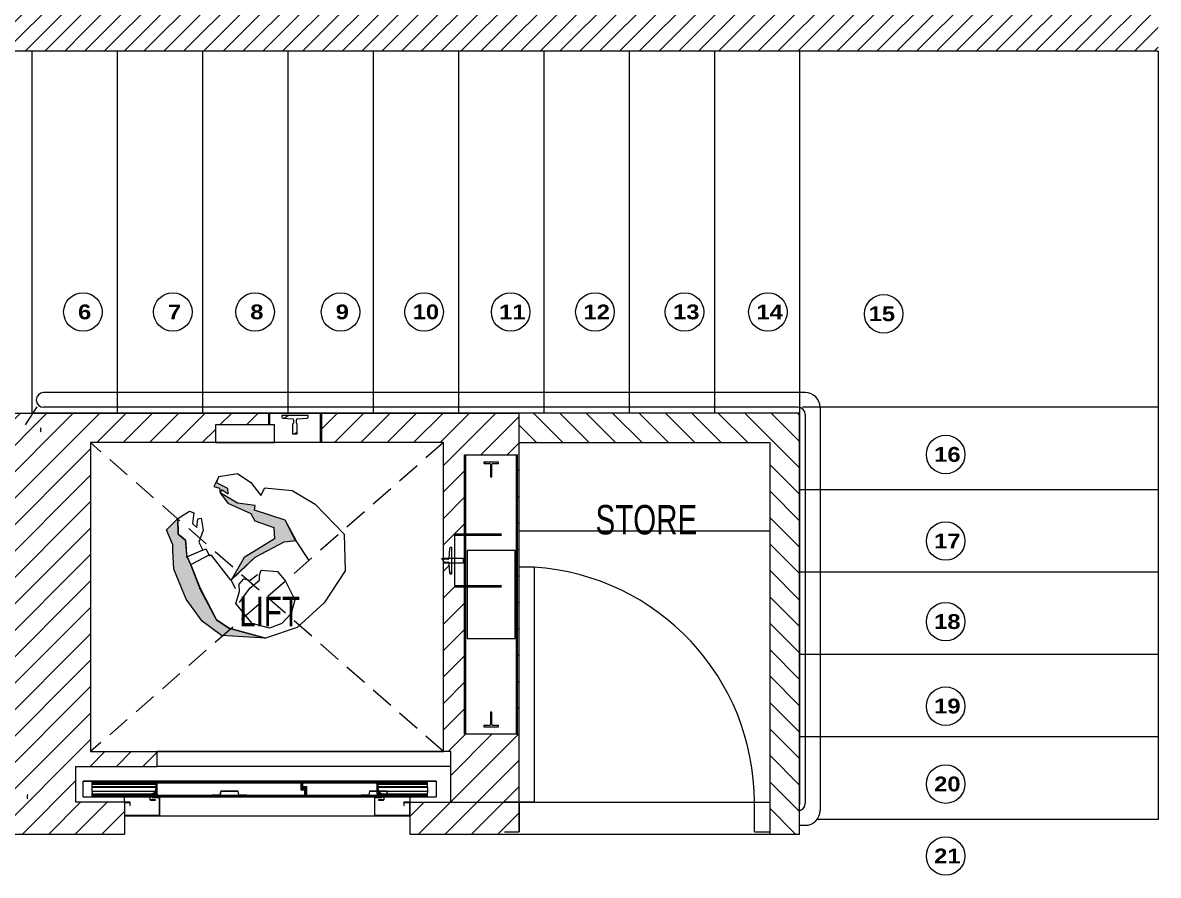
# Model space of a CAD drawing. Header units: millimetres. Extents: x -18512 to 101824, y -95768 to 52898.
# Drawn here: x 61818 to 65678, y -56497 to -53601 of the extents above; entities that cross this region are included whole.
import ezdxf

# ---------------------------------------------------------------- set-up
doc = ezdxf.new("R2010")
doc.units = ezdxf.units.MM
doc.header["$LTSCALE"] = 25
doc.linetypes.add('HIDDEN2', pattern=[4.7625, 3.175, -1.5875])
doc.layers.get('0').update_dxf_attribs({"color": 254, "lineweight": 0})
for name, color, linetype, lineweight in [('-cabinets', 3, 'Continuous', 9), ('A-AREA-IDEN', 2, 'Continuous', 9), ('A-DOOR', 31, 'Continuous', 18), ('A-FLOR-STRS', 2, 'Continuous', 9), ('I-WALL', 2, 'Continuous', 9)]:
    doc.layers.add(name, color=color, linetype=linetype, lineweight=lineweight)
for name, color, linetype in [('721T_Furniture', 1, 'Continuous'), ('A-WALL-LINE', 7, 'Continuous'), ('AL SAFA', 1, 'Continuous'), ('AR WALL HATCH', 8, 'Continuous'), ('FOOTING', 2, 'Continuous'), ('hidden', 2, 'HIDDEN2'), ('projection 1', 1, 'Continuous'), ('projection 2', 2, 'Continuous'), ('SGF GLASS', 152, 'Continuous'), ('shadow', 251, 'Continuous')]:
    doc.layers.add(name, color=color, linetype=linetype)
doc.styles.add('Arial Narrow_4', font='fi_9001f.ttf', dxfattribs={"width": 0.75, "height": 147.492401})
doc.styles.add('ISCOP2', font='isocp2.shx')
pattern_1 = [(45, (59229.075, -102497.31), (-33.67596, 33.67596), [])]
pattern_2 = [(30, (56371.67, -58633.54), (-31.75, 54.9926), [])]

# ---------------------------------------------------------------- blocks, each defined once
blk = doc.blocks.new('man-stand-shdw')
at = {"layer": 'shadow'}
for points in [[(36.03, 15.93), (34.78, 11.86), (32.78, 12.86), (31.43, 11.72), (26.78, 10.86), (17.78, 13.86), (14.78, 12.86), (7.78, 15.86), (4.78, 12.86), (6.78, 5.86), (8.44, 0.05), (6.21, -9.52), (5.41, 2.9), (1.4, 14.52), (-1.45, 17.76), (6.61, 20.73), (17.62, 15.73), (18.62, 17.13), (24.02, 13.32), (31.43, 11.72), (31.63, 13.12), (29.03, 13.52), (30.43, 14.92), (35.03, 13.52)], [(-18.02, -16.73), (-5.22, -27.14), (3.78, -28.14), (13.78, -26.14), (24.78, -21.14), (29.78, -16.14), (31.28, -14.64), (36.78, -12.14), (36.63, -6.11), (32.43, -10.32), (29.03, -10.12), (26.62, -12.22), (24.42, -14.52), (24.22, -14.32), (21.22, -15.52), (12.98, -19.56), (0.2, -24.14), (-5.41, -23.34)]]:
    blk.add_hatch(color=256, dxfattribs=at).paths.add_polyline_path(points)
blk.add_lwpolyline([(6.41, -9.72), (5.41, 2.9), (1.4, 14.52), (-1.6, 17.93), (6.61, 20.73), (17.62, 15.73), (18.62, 17.13), (24.02, 13.32), (31.43, 11.72), (31.63, 13.12), (29.03, 13.52), (30.43, 14.92), (35.03, 13.52), (36.03, 15.93), (31.63, 21.53), (25.62, 22.34), (19.62, 21.33), (20.42, 24.54), (12.21, 30.75), (2.4, 32.75), (-13.21, 31.95), (-22.82, 22.14), (-25.22, 7.91), (-24.02, -5.71), (-18.02, -16.73), (-5.41, -23.34), (0.2, -24.14), (12.21, -19.93), (21.22, -15.52), (24.22, -14.32), (29.03, -10.12), (32.43, -10.32), (36.63, -6.11), (35.23, -1.1), (33.63, -0.5), (31.23, -3.71), (29.03, -3.71), (31.03, -1.1), (30.23, -0.1), (26.62, -2.9), (24.82, -7.31), (21.62, -8.51), (21.22, -7.31), (18.42, -8.31), (18.22, -7.71)], close=True)
for points in [[(-1.6, 17.73), (-10.21, 15.73)], [(-1.8, -13.52), (-1, -6.91), (-1.6, -2.3), (-0.4, -0.9), (0.4, 0.9), (-4.4, 4.71), (-9.01, 4.11), (-16.42, 1.3), (-18.82, -3.31), (-18.82, -8.51), (-16.62, -12.92), (-10.61, -16.13), (-1, -14.72), (1, -10.52), (3, -8.51), (3, -5.91), (1, -4.71), (0.4, -1.3)], [(18.62, -8.11), (21.22, -15.32)], [(21.62, -8.51), (24.42, -14.52)], [(6.21, -9.52), (3, -10.72)]]:
    blk.add_lwpolyline(points)
for points in [[(36.03, 15.93), (34.78, 11.86), (32.78, 12.86), (31.43, 11.72), (26.78, 10.86), (17.78, 13.86), (14.78, 12.86), (7.78, 15.86), (4.78, 12.86), (6.78, 5.86), (8.44, 0.05), (6.21, -9.52), (5.41, 2.9), (1.4, 14.52), (-1.45, 17.76), (6.61, 20.73), (17.62, 15.73), (18.62, 17.13), (24.02, 13.32), (31.43, 11.72), (31.63, 13.12), (29.03, 13.52), (30.43, 14.92), (35.03, 13.52)], [(-18.02, -16.73), (-5.22, -27.14), (3.78, -28.14), (13.78, -26.14), (24.78, -21.14), (29.78, -16.14), (31.28, -14.64), (36.78, -12.14), (36.63, -6.11), (32.43, -10.32), (29.03, -10.12), (26.62, -12.22), (24.42, -14.52), (24.22, -14.32), (21.22, -15.52), (12.98, -19.56), (0.2, -24.14), (-5.41, -23.34), (-18.02, -16.73)]]:
    blk.add_lwpolyline(points, close=True, dxfattribs=at)
blk = doc.blocks.new('E  Naga_Single-Panel3 - NAGA-Formal Powder Room Door _WD04_-9060553-FIRST FLOOR PLAN')
at = {"layer": 'A-DOOR', "lineweight": 18}
for p, q in [((-400, 50), (-450, 50)), ((-400, 50), (-400, -50)), ((450, 50), (400, 50)), ((400, 50), (400, -50)), ((400, -50), (400, 50)), ((-400, -50), (-450, -50)), ((349, -850), (349, -50)), ((349, -50), (400, -50)), ((400, -50), (400, -850)), ((400, -50), (450, -50)), ((400, -850), (349, -850))]:
    blk.add_line(p, q, dxfattribs=at)
at = {"layer": 'A-DOOR'}
blk.add_arc((400, -50), 800, 180, 266.3449, dxfattribs=at)

msp = doc.modelspace()

# ---------------------------------------------------------------- hatches: boundary and pattern name
at = {"layer": 'AR WALL HATCH', "lineweight": 5}
h = msp.add_hatch(dxfattribs=at)
h.set_pattern_fill('ANSI31', color=256, scale=15, style=0)
h.set_pattern_definition(pattern_1)
h.paths.add_polyline_path([(61638.1, -53497.4), (62028.1, -53497.4), (62028.1, -53697.4), (61638.1, -53697.4), (61638.1, -53570.7)], flags=0)
h = msp.add_hatch(dxfattribs=at)
h.set_pattern_fill('ANSI31', color=256, scale=15, style=0)
h.set_pattern_definition(pattern_1)
h.paths.add_polyline_path([(64033.9, -53497.4), (64278.1, -53497.4), (64278.1, -53697.4), (62028.1, -53697.4), (62028.1, -53497.4), (63545.8, -53497.4)], flags=0)
h = msp.add_hatch(dxfattribs=at)
h.set_pattern_fill('ANSI31', color=256, scale=15, style=0)
h.set_pattern_definition(pattern_1)
h.paths.add_polyline_path([(64278.1, -53497.4), (65678.1, -53497.4), (65678.1, -53697.4), (64278.1, -53697.4), (64278.1, -53570.7)], flags=0)
at = {"layer": 'AR WALL HATCH', "lineweight": 5, "ltscale": 25}
h = msp.add_hatch(dxfattribs=at)
h.set_pattern_fill('ANSI31', color=256, scale=20, style=0)
h.set_pattern_definition([(45, (44100.055, -25850), (-44.90128, 44.90128), [])])
edge = h.paths.add_edge_path()
edge.add_line((63505, -54960.4), (63505, -54927.4))
edge.add_line((63505, -54927.4), (62833.1, -54927.4))
edge.add_line((62833.1, -54927.4), (62833.1, -55027.4))
edge.add_line((62833.1, -55027.4), (63248.3, -55027.4))
edge.add_line((63248.3, -55027.4), (63248.3, -55420.5))
edge.add_line((63248.3, -55420.5), (63265.9, -55420.5))
edge.add_line((63265.9, -55420.5), (63268.3, -55387))
edge.add_arc((63271.5, -55387.2), 3.2, 90, 175.935, ccw=False)
edge.add_line((63271.5, -55384), (63277, -55384))
edge.add_line((63277, -55384), (63277, -55420.5))
edge.add_line((63277, -55420.5), (63285, -55420.5))
edge.add_line((63285, -55420.5), (63285, -55346.5))
edge.add_line((63285, -55346.5), (63285, -55342.5))
edge.add_line((63285, -55342.5), (63285, -55338.5))
edge.add_line((63285, -55338.5), (63320, -55338.5))
edge.add_line((63320, -55338.5), (63320, -55068.5))
edge.add_line((63320, -55068.5), (63324, -55068.5))
edge.add_line((63324, -55068.5), (63328, -55068.5))
edge.add_line((63328, -55068.5), (63492, -55068.5))
edge.add_line((63492, -55068.5), (63496, -55068.5))
edge.add_line((63496, -55068.5), (63500, -55068.5))
edge.add_line((63500, -55068.5), (63500, -56018.5))
edge.add_line((63500, -56018.5), (63496, -56018.5))
edge.add_line((63496, -56018.5), (63492, -56018.5))
edge.add_line((63492, -56018.5), (63328, -56018.5))
edge.add_line((63328, -56018.5), (63324, -56018.5))
edge.add_line((63324, -56018.5), (63320, -56018.5))
edge.add_line((63320, -56018.5), (63320, -55518.5))
edge.add_line((63320, -55518.5), (63285, -55518.5))
edge.add_line((63285, -55518.5), (63285, -55514.5))
edge.add_line((63285, -55514.5), (63285, -55510.5))
edge.add_line((63285, -55510.5), (63285, -55436.5))
edge.add_line((63285, -55436.5), (63277, -55436.5))
edge.add_line((63277, -55436.5), (63277, -55473))
edge.add_line((63277, -55473), (63271.5, -55473))
edge.add_arc((63271.5, -55469.8), 3.2, 184.0661, 270, ccw=False)
edge.add_line((63268.3, -55470.1), (63265.9, -55436.5))
edge.add_line((63265.9, -55436.5), (63248.3, -55436.5))
edge.add_line((63248.3, -55436.5), (63248.3, -56077.4))
edge.add_line((63248.3, -56077.4), (63273.2, -56077.4))
edge.add_line((63273.2, -56077.4), (63273.2, -56127.4))
edge.add_line((63273.2, -56127.4), (63273.3, -56249.4))
edge.add_line((63273.3, -56249.4), (63133.2, -56249.4))
edge.add_line((63133.2, -56249.4), (63133.2, -56357.4))
edge.add_line((63133.2, -56357.4), (63505, -56357.4))
edge.add_line((63505, -56357.4), (63505, -54960.4))
h.paths.add_polyline_path([(62048.1, -55027.4), (62473.2, -55027.4), (62473.2, -54967.4), (62653.1, -54967.4), (62653.1, -54927.4), (61852.5, -54927.4), (61638.1, -54934.3), (61638.1, -56357.4), (62163.2, -56357.4), (62163.2, -56249.4), (61998.2, -56249.4), (61998.2, -56127.4), (62273.2, -56127.4), (62273.2, -56077.4), (62048.1, -56077.4)])
h = msp.add_hatch(dxfattribs=at)
h.set_pattern_fill('ANSI31', color=256, scale=20, style=0)
h.set_pattern_definition([(135, (9411.8, 44025.98), (-44.90128, -44.90128), [])])
h.paths.add_polyline_path([(64358.1, -55027.4), (64358.1, -56357.4), (64458.1, -56357.4), (64458.1, -54927.4), (63505, -54927.4), (63505, -55027.4)])
at = {"layer": 'projection 1'}
h = msp.add_hatch(dxfattribs=at)
h.set_pattern_fill('ANSI31', color=256, scale=508, angle=345.0002, style=0)
h.set_pattern_definition([(30.0002, (59538.15, -49954.02), (-31.7502, 54.9925), [])])
edge = h.paths.add_edge_path()
edge.add_ellipse((62735.2, -54949.6), major_axis=(3.19, -0.23), ratio=1, start_angle=4.0656, end_angle=90)
edge.add_line((62735.4, -54946.4), (62701.6, -54944))
edge.add_ellipse((62701.8, -54940.9), major_axis=(-3.2, 0), ratio=1, start_angle=0, end_angle=85.9344, ccw=False)
edge.add_line((62698.6, -54940.9), (62698.6, -54935.4))
edge.add_line((62698.6, -54935.4), (62787.6, -54935.4))
edge.add_line((62787.6, -54935.4), (62787.6, -54940.9))
edge.add_ellipse((62784.4, -54940.9), major_axis=(3.19, 0.23), ratio=1, start_angle=270, end_angle=355.9344, ccw=False)
edge.add_line((62784.7, -54944), (62750.9, -54946.4))
edge.add_ellipse((62751.1, -54949.6), major_axis=(-3.2, 0), ratio=1, start_angle=274.0656, end_angle=360)
edge.add_line((62747.9, -54949.6), (62747.9, -54960.8))
edge.add_ellipse((62751.1, -54960.8), major_axis=(-3.24, 0), ratio=1, start_angle=0, end_angle=90)
edge.add_line((62751.1, -54964), (62751.1, -54997.4))
edge.add_line((62751.1, -54997.4), (62735.1, -54997.4))
edge.add_line((62735.1, -54997.4), (62735.1, -54964))
edge.add_ellipse((62735.1, -54960.8), major_axis=(0, -3.24), ratio=1, start_angle=0, end_angle=90)
edge.add_line((62738.4, -54960.8), (62738.4, -54949.6))
h = msp.add_hatch(dxfattribs=at)
h.set_pattern_fill('ANSI31', color=256, scale=508, angle=705, style=0)
h.set_pattern_definition(pattern_2)
edge = h.paths.add_edge_path()
edge.add_ellipse((63405, -55101), major_axis=(2.5, 0), ratio=1, start_angle=0, end_angle=90)
edge.add_line((63405, -55098.5), (63385, -55098.5))
edge.add_line((63385, -55098.5), (63385, -55093.5))
edge.add_line((63385, -55093.5), (63435, -55093.5))
edge.add_line((63435, -55093.5), (63435, -55098.5))
edge.add_line((63435, -55098.5), (63415, -55098.5))
edge.add_ellipse((63415, -55101), major_axis=(0, 2.5), ratio=1, start_angle=0, end_angle=90)
edge.add_line((63412.5, -55101), (63412.5, -55143.5))
edge.add_line((63412.5, -55143.5), (63407.5, -55143.5))
edge.add_line((63407.5, -55143.5), (63407.5, -55101))
h = msp.add_hatch(dxfattribs=at)
h.set_pattern_fill('ANSI31', color=256, scale=508, angle=435.0002, style=0)
h.set_pattern_definition([(120.0002, (56371.67, -58633.54), (-54.9925, -31.75017), [])])
edge = h.paths.add_edge_path()
edge.add_line((63271.5, -55473), (63277, -55473))
edge.add_line((63277, -55473), (63277, -55384))
edge.add_line((63277, -55384), (63271.5, -55384))
edge.add_ellipse((63271.5, -55387.2), major_axis=(-3.2, 0), ratio=1, start_angle=270, end_angle=355.9344)
edge.add_line((63268.3, -55387), (63265.9, -55420.8))
edge.add_ellipse((63262.7, -55420.6), major_axis=(-0.23, -3.19), ratio=1, start_angle=4.0656, end_angle=90, ccw=False)
edge.add_line((63262.7, -55423.8), (63251.6, -55423.8))
edge.add_ellipse((63251.6, -55420.5), major_axis=(-3.24, 0), ratio=1, start_angle=0, end_angle=90, ccw=False)
edge.add_line((63248.3, -55420.5), (63215, -55420.5))
edge.add_line((63215, -55420.5), (63215, -55436.5))
edge.add_line((63215, -55436.5), (63248.3, -55436.5))
edge.add_ellipse((63251.6, -55436.5), major_axis=(0, 3.24), ratio=1, start_angle=0, end_angle=90, ccw=False)
edge.add_line((63251.6, -55433.3), (63262.7, -55433.3))
edge.add_ellipse((63262.7, -55436.5), major_axis=(3.2, 0), ratio=1, start_angle=4.0656, end_angle=90, ccw=False)
edge.add_line((63265.9, -55436.3), (63268.3, -55470.1))
edge.add_ellipse((63271.5, -55469.8), major_axis=(-3.19, -0.23), ratio=1, start_angle=0, end_angle=85.9344)
h = msp.add_hatch(dxfattribs=at)
h.set_pattern_fill('ANSI31', color=256, scale=508, angle=705, style=0)
h.set_pattern_definition(pattern_2)
edge = h.paths.add_edge_path()
edge.add_line((63412.5, -55986), (63412.5, -55943.5))
edge.add_line((63412.5, -55943.5), (63407.5, -55943.5))
edge.add_line((63407.5, -55943.5), (63407.5, -55986))
edge.add_ellipse((63405, -55986), major_axis=(0, -2.5), ratio=1, start_angle=0, end_angle=90, ccw=False)
edge.add_line((63405, -55988.5), (63385, -55988.5))
edge.add_line((63385, -55988.5), (63385, -55993.5))
edge.add_line((63385, -55993.5), (63435, -55993.5))
edge.add_line((63435, -55993.5), (63435, -55988.5))
edge.add_line((63435, -55988.5), (63415, -55988.5))
edge.add_ellipse((63415, -55986), major_axis=(-2.5, 0), ratio=1, start_angle=0, end_angle=90, ccw=False)
h = msp.add_hatch(dxfattribs=at)
h.set_pattern_fill('ANSI31', color=256, scale=508, angle=450.0002, style=0)
h.set_pattern_definition([(135.0002, (56774.916, -58554.356), (-44.9011, -44.90145), [])])
edge = h.paths.add_edge_path()
edge.add_line((62270.2, -56214.3), (62270.2, -56203.9))
edge.add_line((62270.2, -56203.9), (62269.2, -56203.9))
edge.add_line((62269.2, -56203.9), (62269.2, -56214.3))
edge.add_ellipse((62268.2, -56214.3), major_axis=(0, -1), ratio=1, start_angle=27.7585, end_angle=90, ccw=False)
edge.add_line((62268.7, -56215.1), (62251.3, -56224.3))
edge.add_ellipse((62252.2, -56226.1), major_axis=(-1.77, -0.93), ratio=1, start_angle=270, end_angle=332.2415)
edge.add_line((62250.2, -56226.1), (62250.2, -56239.9))
edge.add_ellipse((62252.2, -56239.9), major_axis=(0, -2), ratio=1, start_angle=270, end_angle=360)
edge.add_line((62252.2, -56241.9), (62269.2, -56241.9))
edge.add_line((62269.2, -56241.9), (62269.2, -56240.9))
edge.add_line((62269.2, -56240.9), (62252.2, -56240.9))
edge.add_ellipse((62252.2, -56239.9), major_axis=(-1, 0), ratio=1, start_angle=0, end_angle=90, ccw=False)
edge.add_line((62251.2, -56239.9), (62251.2, -56226.1))
edge.add_ellipse((62252.2, -56226.1), major_axis=(0, 1), ratio=1, start_angle=27.7585, end_angle=90, ccw=False)
edge.add_line((62251.8, -56225.2), (62269.2, -56216))
edge.add_ellipse((62268.2, -56214.3), major_axis=(1.77, 0.93), ratio=1, start_angle=270, end_angle=332.2415)
h = msp.add_hatch(dxfattribs=at)
h.set_pattern_fill('ANSI31', color=256, scale=508, angle=450.0002, style=0)
h.set_pattern_definition([(135.0002, (56764.916, -58554.356), (-44.9011, -44.90145), [])])
edge = h.paths.add_edge_path()
edge.add_line((62779, -56206.6), (62779, -56226.2))
edge.add_line((62779, -56226.2), (62261.4, -56226.2))
edge.add_line((62261.4, -56226.2), (62261.4, -56179.6))
edge.add_line((62261.4, -56179.6), (62285.2, -56179.6))
edge.add_line((62285.2, -56179.6), (62285.2, -56178.4))
edge.add_line((62285.2, -56178.4), (62261.4, -56178.4))
edge.add_ellipse((62261.4, -56179.6), major_axis=(-1.2, 0), ratio=1, start_angle=270, end_angle=360)
edge.add_line((62260.2, -56179.6), (62260.2, -56226.2))
edge.add_ellipse((62261.4, -56226.2), major_axis=(-1.2, 0), ratio=1, start_angle=0, end_angle=90)
edge.add_line((62261.4, -56227.4), (62779, -56227.4))
edge.add_ellipse((62779, -56226.2), major_axis=(1.2, 0), ratio=1, start_angle=270, end_angle=360)
edge.add_line((62780.2, -56226.2), (62780.2, -56206.6))
edge.add_ellipse((62779, -56206.6), major_axis=(0, 1.2), ratio=1, start_angle=270, end_angle=360)
edge.add_line((62779, -56205.4), (62766.2, -56205.4))
edge.add_line((62766.2, -56205.4), (62766.2, -56179.6))
edge.add_ellipse((62765, -56179.6), major_axis=(0, 1.2), ratio=1, start_angle=270, end_angle=360)
edge.add_line((62765, -56178.4), (62754.2, -56178.4))
edge.add_line((62754.2, -56178.4), (62754.2, -56179.6))
edge.add_line((62754.2, -56179.6), (62765, -56179.6))
edge.add_line((62765, -56179.6), (62765, -56205.4))
edge.add_ellipse((62766.2, -56205.4), major_axis=(0, -1.2), ratio=1, start_angle=270, end_angle=360)
edge.add_line((62766.2, -56206.6), (62779, -56206.6))
h = msp.add_hatch(dxfattribs=at)
h.set_pattern_fill('ANSI31', color=256, scale=508, angle=375, style=0)
h.set_pattern_definition([(60, (56764.916, -58554.356), (-54.9926, 31.75), [])])
edge = h.paths.add_edge_path()
edge.add_ellipse((62549, -56212.1), major_axis=(0, 0.1), ratio=1, start_angle=280, end_angle=360)
edge.add_line((62549, -56212), (62491.5, -56212))
edge.add_ellipse((62491.5, -56212.1), major_axis=(0.0174, 0.0985), ratio=1, start_angle=10, end_angle=90)
edge.add_line((62491.4, -56212), (62489, -56225.4))
edge.add_ellipse((62488.2, -56225.3), major_axis=(0.9, 0), ratio=1, start_angle=270, end_angle=350, ccw=False)
edge.add_line((62488.2, -56226.2), (62462.2, -56226.2))
edge.add_line((62462.2, -56226.2), (62462.2, -56225.4))
edge.add_line((62462.2, -56225.4), (62488.2, -56225.4))
edge.add_ellipse((62488.2, -56225.3), major_axis=(-0.0174, -0.0985), ratio=1, start_angle=10, end_angle=90)
edge.add_line((62488.3, -56225.3), (62490.6, -56211.9))
edge.add_ellipse((62491.5, -56212.1), major_axis=(-0.9, 0), ratio=1, start_angle=270, end_angle=350, ccw=False)
edge.add_line((62491.5, -56211.2), (62549, -56211.2))
edge.add_ellipse((62549, -56212.1), major_axis=(-0.156, 0.886), ratio=1, start_angle=270, end_angle=350, ccw=False)
edge.add_line((62549.9, -56211.9), (62552.2, -56225.3))
edge.add_ellipse((62552.3, -56225.3), major_axis=(0, -0.1), ratio=1, start_angle=280, end_angle=360)
edge.add_line((62552.3, -56225.4), (62578.2, -56225.4))
edge.add_line((62578.2, -56225.4), (62578.2, -56226.2))
edge.add_line((62578.2, -56226.2), (62552.3, -56226.2))
edge.add_ellipse((62552.3, -56225.3), major_axis=(0.156, -0.886), ratio=1, start_angle=270, end_angle=350, ccw=False)
edge.add_line((62551.5, -56225.4), (62549.1, -56212))
h = msp.add_hatch(dxfattribs=at)
h.set_pattern_fill('ANSI31', color=256, scale=508, angle=705, style=0)
h.set_pattern_definition([(30, (56764.916, -58554.356), (-31.75, 54.9926), [])])
edge = h.paths.add_edge_path()
edge.add_ellipse((62997.5, -56212.1), major_axis=(0.0174, 0.0985), ratio=1, start_angle=10, end_angle=90)
edge.add_line((62997.4, -56212), (62995, -56225.4))
edge.add_ellipse((62994.2, -56225.3), major_axis=(0.9, 0), ratio=1, start_angle=270, end_angle=350, ccw=False)
edge.add_line((62994.2, -56226.2), (62968.2, -56226.2))
edge.add_line((62968.2, -56226.2), (62968.2, -56225.4))
edge.add_line((62968.2, -56225.4), (62994.2, -56225.4))
edge.add_ellipse((62994.2, -56225.3), major_axis=(-0.0174, -0.0985), ratio=1, start_angle=10, end_angle=90)
edge.add_line((62994.3, -56225.3), (62996.6, -56211.9))
edge.add_ellipse((62997.5, -56212.1), major_axis=(0, 0.9), ratio=1, start_angle=0, end_angle=80, ccw=False)
edge.add_line((62997.5, -56211.2), (63055, -56211.2))
edge.add_ellipse((63055, -56212.1), major_axis=(-0.156, 0.886), ratio=1, start_angle=270, end_angle=350, ccw=False)
edge.add_line((63055.9, -56211.9), (63058.2, -56225.3))
edge.add_ellipse((63058.3, -56225.3), major_axis=(-0.1, 0), ratio=1, start_angle=10, end_angle=90)
edge.add_line((63058.3, -56225.4), (63084.2, -56225.4))
edge.add_line((63084.2, -56225.4), (63084.2, -56226.2))
edge.add_line((63084.2, -56226.2), (63058.3, -56226.2))
edge.add_ellipse((63058.3, -56225.3), major_axis=(0.156, -0.886), ratio=1, start_angle=270, end_angle=350, ccw=False)
edge.add_line((63057.5, -56225.4), (63055.1, -56212))
edge.add_ellipse((63055, -56212.1), major_axis=(0, 0.1), ratio=1, start_angle=280, end_angle=360)
edge.add_line((63055, -56212), (62997.5, -56212))

# ---------------------------------------------------------------- linework, layer by layer
at = {"layer": '-cabinets'}
msp.add_line((63505, -55327.4, 0), (64358.1, -55327.4, 0), dxfattribs=at)
at = {"layer": 'A-FLOR-STRS'}
for p, q in [((61827.1, -54967.4), (61866.4, -54905.6)), ((64458.1, -54917.4), (64458.1, -56257.7))]:
    msp.add_line(p, q, dxfattribs=at)
at = {"layer": 'A-WALL-LINE'}
msp.add_line((61998.2, -56357.4), (61998.2, -56357.4), dxfattribs=at)
at = {"layer": 'AL SAFA', "color": 3}
for centre in [(62022.2, -54583.6), (62327.8, -54583.6), (62607.6, -54583.6), (62898.1, -54583.6), (63182.2, -54583.6), (63476.3, -54583.6), (63762.9, -54583.6), (64067.5, -54583.6), (64351, -54583.6), (64744.5, -54589.9), (64955.1, -55067.8), (64955.1, -55361.7), (64955.1, -55635.8), (64955.1, -55922.9), (64955.1, -56187.6), (64955.1, -56432)]:
    msp.add_circle(centre, 65.5, dxfattribs=at)
at = {"layer": 'FOOTING'}
for p, q in [((61848.1, -53697.4), (61848.1, -54927.4)), ((62138.3, -53697.4), (62138.3, -54927.4)), ((62428.4, -53697.4), (62428.4, -54927.4)), ((62718.5, -53697.4), (62718.5, -54927.4)), ((63008.6, -53697.4), (63008.6, -54927.4)), ((63298.7, -53697.4), (63298.7, -54927.4)), ((63588.8, -53697.4), (63588.8, -54927.4)), ((63878.9, -53697.4), (63878.9, -54927.4)), ((64169, -53697.4), (64169, -54927.4)), ((64459.1, -54917.4), (64459.1, -53697.4)), ((65678.1, -53697.4), (65678.1, -56307.4)), ((65678.1, -54907.4), (64468.1, -54907.4)), ((65678.1, -55187.4), (64458.1, -55187.4)), ((65678.1, -55467.4), (64458.1, -55467.4)), ((65678.1, -55747.4), (64458.1, -55747.4)), ((65678.1, -56027.4), (64458.1, -56027.4)), ((65678.1, -56307.4), (64518.4, -56307.4))]:
    msp.add_line(p, q, dxfattribs=at)
at = {"layer": 'hidden'}
for p, q in [((63248.3, -56077.4, 0), (62048.1, -55027.4, 0)), ((63248.3, -55027.4, 0), (62048.1, -56077.4, 0))]:
    msp.add_line(p, q, dxfattribs=at)
at = {"layer": 'I-WALL'}
for p, q in [((65678.1, -53697.4), (61638.1, -53697.4)), ((61638.1, -54927.4, 0), (63505, -54927.4, 0)), ((64458.1, -54927.4), (61848.1, -54927.4)), ((64458.1, -56357.4), (64458.1, -54927.4)), ((63505, -56249.4), (63505, -55027.4, 0)), ((63505, -55027.4, 0), (64358.1, -55027.4, 0)), ((64358.1, -56357.4), (64358.1, -55027.4)), ((61998.2, -56249.4, 0), (61998.2, -56127.4, 0)), ((61998.2, -56127.4, 0), (62273.2, -56127.4, 0)), ((63273.3, -56249.4, 0), (63273.2, -56127.4, 0)), ((62164.4, -56249.4, 0), (61998.2, -56249.4, 0)), ((62163.2, -56249.4, 0), (62163.2, -56357.4)), ((63133.2, -56249.4, 0), (63133.2, -56357.4)), ((63133.2, -56249.4, 0), (63273.3, -56249.4, 0)), ((63273.3, -56249.4, 0), (64358.1, -56249.4, 0)), ((61638.1, -56357.4), (62163.2, -56357.4)), ((63133.2, -56357.4), (64458.1, -56357.4))]:
    msp.add_line(p, q, dxfattribs=at)
at = {"layer": 'I-WALL', "color": 6}
msp.add_line((63505, -55027.4, 0), (63505, -54927.4, 0), dxfattribs=at)
at = {"layer": 'I-WALL', "color": 152}
for p, q in [((61878.1, -54979.4), (61880.1, -54977.4)), ((61878.1, -54979.4), (61878.1, -54988.9)), ((61878.1, -54988.9), (61880.1, -54990.9)), ((61835.2, -56223.8), (61833.2, -56225.8)), ((61833.2, -56225.8), (61833.2, -56235.4)), ((61835.2, -56237.4), (61833.2, -56235.4))]:
    msp.add_line(p, q, dxfattribs=at)
at = {"layer": 'projection 1'}
for p, q in [((62653.1, -54927.4, 0), (62653.1, -54967.4, 0)), ((62653.1, -54927.4, 0), (62657.1, -54927.4, 0)), ((62657.1, -54927.4, 0), (62657.1, -54967.4, 0)), ((62657.1, -54927.4, 0), (62661.1, -54927.4, 0)), ((62661.1, -54927.4, 0), (62825.1, -54927.4, 0)), ((62787.6, -54935.4, 0), (62698.6, -54935.4, 0)), ((62698.6, -54935.4, 0), (62698.6, -54940.9, 0)), ((62787.6, -54940.9, 0), (62787.6, -54935.4, 0)), ((62825.1, -54927.4, 0), (62829.1, -54927.4, 0)), ((62829.1, -54927.4, 0), (62829.1, -55027.3, 0)), ((62829.1, -54927.4, 0), (62833.1, -54927.4, 0)), ((62833.1, -54927.4, 0), (62833.1, -55027.3, 0)), ((62473.2, -54967.4, 0), (62473.2, -55027.4, 0)), ((62673.2, -54967.4, 0), (62473.2, -54967.4, 0)), ((62673.2, -55027.4, 0), (62673.2, -54967.4, 0)), ((62701.6, -54944, 0), (62735.4, -54946.4, 0)), ((62735.1, -54964, 0), (62735.1, -54997.4, 0)), ((62738.4, -54949.6, 0), (62738.4, -54960.8, 0)), ((62747.9, -54960.8, 0), (62747.9, -54949.6, 0)), ((62750.9, -54946.4, 0), (62784.7, -54944, 0)), ((62751.1, -54997.4, 0), (62751.1, -54964, 0)), ((62735.1, -54997.4, 0), (62751.1, -54997.4, 0)), ((62473.2, -55027.4, 0), (62673.2, -55027.4, 0)), ((63320, -55068.5, 0), (63324, -55068.5, 0)), ((63320, -56018.5, 0), (63320, -55068.5, 0)), ((63324, -55068.5, 0), (63328, -55068.5, 0)), ((63324, -56018.5, 0), (63324, -55068.5, 0)), ((63328, -55068.5, 0), (63492, -55068.5, 0)), ((63492, -55068.5, 0), (63496, -55068.5, 0)), ((63496, -55068.5, 0), (63500, -55068.5, 0)), ((63496, -56018.5, 0), (63496, -55068.5, 0)), ((63500, -56018.5, 0), (63500, -55068.5, 0)), ((63435, -55093.5, 0), (63385, -55093.5, 0)), ((63385, -55093.5, 0), (63385, -55098.5, 0)), ((63385, -55098.5, 0), (63405, -55098.5, 0)), ((63407.5, -55101, 0), (63407.5, -55143.5, 0)), ((63412.5, -55143.5, 0), (63412.5, -55101, 0)), ((63415, -55098.5, 0), (63435, -55098.5, 0)), ((63435, -55098.5, 0), (63435, -55093.5, 0)), ((63407.5, -55143.5, 0), (63412.5, -55143.5, 0)), ((63285, -55338.5, 0), (63285, -55342.5, 0)), ((63445.2, -55338.5, 0), (63285, -55338.5, 0)), ((63285, -55342.5, 0), (63285, -55346.5, 0)), ((63445.2, -55342.5, 0), (63285, -55342.5, 0)), ((63285, -55346.5, 0), (63285, -55510.5, 0)), ((63268.3, -55387, 0), (63265.9, -55420.8, 0)), ((63277, -55384, 0), (63271.5, -55384, 0)), ((63277, -55473, 0), (63277, -55384, 0)), ((63328, -55393.5, 0), (63328, -55693.5, 0)), ((63492, -55393.5, 0), (63328, -55393.5, 0)), ((63492, -55693.5, 0), (63492, -55393.5, 0)), ((63248.3, -55420.5, 0), (63315, -55420.5, 0)), ((63315, -55436.5, 0), (63248.3, -55436.5, 0)), ((63262.7, -55423.8, 0), (63251.6, -55423.8, 0)), ((63251.6, -55433.3, 0), (63262.7, -55433.3, 0)), ((63265.9, -55436.3, 0), (63268.3, -55470.1, 0)), ((63315, -55420.5, 0), (63315, -55436.5, 0)), ((63271.5, -55473, 0), (63277, -55473, 0)), ((63285, -55510.5, 0), (63285, -55514.5, 0)), ((63285, -55514.5, 0), (63285, -55518.5, 0)), ((63445.2, -55514.5, 0), (63285, -55514.5, 0)), ((63445.2, -55518.5, 0), (63285, -55518.5, 0)), ((63328, -55693.5, 0), (63492, -55693.5, 0)), ((63412.5, -55943.5, 0), (63407.5, -55943.5, 0)), ((63407.5, -55943.5, 0), (63407.5, -55986, 0)), ((63412.5, -55986, 0), (63412.5, -55943.5, 0)), ((63405, -55988.5, 0), (63385, -55988.5, 0)), ((63385, -55988.5, 0), (63385, -55993.5, 0)), ((63385, -55993.5, 0), (63435, -55993.5, 0)), ((63435, -55988.5, 0), (63415, -55988.5, 0)), ((63435, -55993.5, 0), (63435, -55988.5, 0)), ((63324, -56018.5, 0), (63320, -56018.5, 0)), ((63328, -56018.5, 0), (63324, -56018.5, 0)), ((63492, -56018.5, 0), (63328, -56018.5, 0)), ((63496, -56018.5, 0), (63492, -56018.5, 0)), ((63500, -56018.5, 0), (63496, -56018.5, 0)), ((62283.2, -56177.4, 0), (62023.2, -56177.4, 0)), ((62023.2, -56179.4, 0), (62023.2, -56177.4, 0)), ((62053.2, -56179.4, 0), (62023.2, -56179.4, 0)), ((62023.2, -56230.4, 0), (62023.2, -56179.4, 0)), ((62271.4, -56178.4, 0), (62053.2, -56178.4, 0)), ((62053.2, -56182.9, 0), (62053.2, -56178.4, 0)), ((62270.2, -56182.9, 0), (62053.2, -56182.9, 0)), ((62053.2, -56183.4, 0), (62053.2, -56182.9, 0)), ((62270.2, -56183.4, 0), (62053.2, -56183.4, 0)), ((62053.2, -56183.9, 0), (62053.2, -56183.4, 0)), ((62270.2, -56183.9, 0), (62053.2, -56183.9, 0)), ((62053.2, -56188, 0), (62053.2, -56183.9, 0)), ((62270.2, -56188, 0), (62053.2, -56188, 0)), ((62053.2, -56188.5, 0), (62053.2, -56188, 0)), ((62270.2, -56188.5, 0), (62053.2, -56188.5, 0)), ((62053.2, -56189, 0), (62053.2, -56188.5, 0)), ((62270.2, -56189, 0), (62053.2, -56189, 0)), ((62053.2, -56193.5, 0), (62053.2, -56189, 0)), ((62053.2, -56197.5, 0), (62053.2, -56193.5, 0)), ((62270.2, -56197.5, 0), (62053.2, -56197.5, 0)), ((62053.2, -56197.9, 0), (62053.2, -56197.5, 0)), ((62053.2, -56197.9, 0), (62270.2, -56197.9, 0)), ((62053.2, -56212.9, 0), (62053.2, -56197.9, 0)), ((62270.2, -56203.9, 0), (62269.2, -56203.9, 0)), ((62269.2, -56203.9, 0), (62269.2, -56214.3, 0)), ((62270.2, -56179.6, 0), (62270.2, -56226.2, 0)), ((62270.2, -56214.3, 0), (62270.2, -56203.9, 0)), ((62295.2, -56178.4, 0), (62271.4, -56178.4, 0)), ((62271.4, -56226.2, 0), (62271.4, -56179.6, 0)), ((62271.4, -56179.6, 0), (62295.2, -56179.6, 0)), ((62274.2, -56182.9, 0), (62271.4, -56182.9, 0)), ((62274.2, -56183.4, 0), (62271.4, -56183.4, 0)), ((62274.2, -56183.9, 0), (62271.4, -56183.9, 0)), ((62274.2, -56188, 0), (62271.4, -56188, 0)), ((62274.2, -56188.5, 0), (62271.4, -56188.5, 0)), ((62274.2, -56189, 0), (62271.4, -56189, 0)), ((62274.2, -56197.5, 0), (62271.4, -56197.5, 0)), ((62271.4, -56197.9, 0), (62274.2, -56197.9, 0)), ((62764.2, -56180.2, 0), (62274.2, -56180.2, 0)), ((62274.2, -56184, 0), (62274.2, -56180.2, 0)), ((62764.2, -56184, 0), (62274.2, -56184, 0)), ((62274.2, -56184.3, 0), (62274.2, -56184, 0)), ((62274.2, -56222, 0), (62274.2, -56184.3, 0)), ((63013.2, -56177.4, 0), (62283.2, -56177.4, 0)), ((62283.2, -56178.4, 0), (62283.2, -56177.4, 0)), ((62754.2, -56178.4, 0), (62295.2, -56178.4, 0)), ((62295.2, -56179.6, 0), (62295.2, -56178.4, 0)), ((62765, -56178.4, 0), (62754.2, -56178.4, 0)), ((62754.2, -56178.4, 0), (62754.2, -56179.6, 0)), ((62754.2, -56179.6, 0), (62765, -56179.6, 0)), ((62764.2, -56184, 0), (62764.2, -56180.2, 0)), ((62765, -56182.9, 0), (62764.2, -56182.9, 0)), ((62765, -56183.4, 0), (62764.2, -56183.4, 0)), ((62765, -56183.9, 0), (62764.2, -56183.9, 0)), ((62764.2, -56184.3, 0), (62764.2, -56184, 0)), ((62764.2, -56208.3, 0), (62764.2, -56184.3, 0)), ((62765, -56188, 0), (62764.2, -56188, 0)), ((62765, -56188.5, 0), (62764.2, -56188.5, 0)), ((62765, -56189, 0), (62764.2, -56189, 0)), ((62765, -56197.5, 0), (62764.2, -56197.5, 0)), ((62764.2, -56197.9, 0), (62765, -56197.9, 0)), ((62776.2, -56208.3, 0), (62764.2, -56208.3, 0)), ((62767.4, -56178.4, 0), (62765, -56178.4, 0)), ((62765, -56179.6, 0), (62765, -56205.4, 0)), ((62766.2, -56205.4, 0), (62766.2, -56179.6, 0)), ((62766.2, -56179.6, 0), (62766.2, -56199.2, 0)), ((62779, -56205.4, 0), (62766.2, -56205.4, 0)), ((62766.2, -56206.6, 0), (62779, -56206.6, 0)), ((62778.2, -56178.4, 0), (62767.4, -56178.4, 0)), ((62767.4, -56199.2, 0), (62767.4, -56179.6, 0)), ((62767.4, -56179.6, 0), (62778.2, -56179.6, 0)), ((62770.2, -56182.9, 0), (62767.4, -56182.9, 0)), ((62770.2, -56183.4, 0), (62767.4, -56183.4, 0)), ((62770.2, -56183.9, 0), (62767.4, -56183.9, 0)), ((62770.2, -56188, 0), (62767.4, -56188, 0)), ((62770.2, -56188.5, 0), (62767.4, -56188.5, 0)), ((62770.2, -56189, 0), (62767.4, -56189, 0)), ((62782.2, -56197.5, 0), (62767.4, -56197.5, 0)), ((62767.4, -56197.9, 0), (62782.2, -56197.9, 0)), ((62780.2, -56199.2, 0), (62767.4, -56199.2, 0)), ((62767.4, -56200.4, 0), (62780.2, -56200.4, 0)), ((62770.2, -56184, 0), (62770.2, -56180.2, 0)), ((63022.2, -56180.2, 0), (62770.2, -56180.2, 0)), ((62770.2, -56184.3, 0), (62770.2, -56184, 0)), ((63022.2, -56184, 0), (62770.2, -56184, 0)), ((62770.2, -56196.3, 0), (62770.2, -56184.3, 0)), ((62770.2, -56196.3, 0), (62782.2, -56196.3, 0)), ((62776.2, -56222, 0), (62776.2, -56208.3, 0)), ((63001.2, -56178.4, 0), (62778.2, -56178.4, 0)), ((62778.2, -56179.6, 0), (62778.2, -56178.4, 0)), ((62779, -56206.6, 0), (62779, -56226.2, 0)), ((62780.2, -56200.4, 0), (62780.2, -56226.2, 0)), ((62780.2, -56226.2, 0), (62780.2, -56206.6, 0)), ((62781.4, -56226.2, 0), (62781.4, -56200.4, 0)), ((62782.2, -56196.3, 0), (62782.2, -56222, 0)), ((63025, -56178.4, 0), (63001.2, -56178.4, 0)), ((63001.2, -56178.4, 0), (63001.2, -56179.6, 0)), ((63001.2, -56179.6, 0), (63025, -56179.6, 0)), ((63013.2, -56178.4, 0), (63013.2, -56177.4, 0)), ((63223.2, -56177.4, 0), (63013.2, -56177.4, 0)), ((63022.2, -56184, 0), (63022.2, -56180.2, 0)), ((63025, -56182.9, 0), (63022.2, -56182.9, 0)), ((63025, -56183.4, 0), (63022.2, -56183.4, 0)), ((63025, -56183.9, 0), (63022.2, -56183.9, 0)), ((63022.2, -56184.3, 0), (63022.2, -56184, 0)), ((63022.2, -56222, 0), (63022.2, -56184.3, 0)), ((63025, -56188, 0), (63022.2, -56188, 0)), ((63025, -56188.5, 0), (63022.2, -56188.5, 0)), ((63025, -56189, 0), (63022.2, -56189, 0)), ((63025, -56197.5, 0), (63022.2, -56197.5, 0)), ((63022.2, -56197.9, 0), (63025, -56197.9, 0)), ((63193.2, -56178.4, 0), (63025, -56178.4, 0)), ((63025, -56179.6, 0), (63025, -56226.2, 0)), ((63026.2, -56226.2, 0), (63026.2, -56179.6, 0)), ((63193.2, -56182.9, 0), (63026.2, -56182.9, 0)), ((63193.2, -56183.4, 0), (63026.2, -56183.4, 0)), ((63193.2, -56183.9, 0), (63026.2, -56183.9, 0)), ((63193.2, -56188, 0), (63026.2, -56188, 0)), ((63193.2, -56188.5, 0), (63026.2, -56188.5, 0)), ((63193.2, -56189, 0), (63026.2, -56189, 0)), ((63193.2, -56197.5, 0), (63026.2, -56197.5, 0)), ((63026.2, -56197.9, 0), (63193.2, -56197.9, 0)), ((63026.2, -56203.9, 0), (63026.2, -56214.3, 0)), ((63027.2, -56203.9, 0), (63026.2, -56203.9, 0)), ((63027.2, -56214.3, 0), (63027.2, -56203.9, 0)), ((63193.2, -56182.9, 0), (63193.2, -56178.4, 0)), ((63223.2, -56179.4, 0), (63193.2, -56179.4, 0)), ((63193.2, -56183.4, 0), (63193.2, -56182.9, 0)), ((63193.2, -56183.9, 0), (63193.2, -56183.4, 0)), ((63193.2, -56188, 0), (63193.2, -56183.9, 0)), ((63193.2, -56188.5, 0), (63193.2, -56188, 0)), ((63193.2, -56189, 0), (63193.2, -56188.5, 0)), ((63193.2, -56193.5, 0), (63193.2, -56189, 0)), ((63193.2, -56197.5, 0), (63193.2, -56193.5, 0)), ((63193.2, -56197.9, 0), (63193.2, -56197.5, 0)), ((63193.2, -56197.9, 0), (63193.2, -56212.9, 0)), ((63223.2, -56177.4, 0), (63223.2, -56179.4, 0)), ((63223.2, -56179.4, 0), (63223.2, -56230.4, 0)), ((62023.2, -56230.4, 0), (62023.2, -56232.4, 0)), ((62053.2, -56232.4, 0), (62023.2, -56232.4, 0)), ((62269.2, -56212.9, 0), (62053.2, -56212.9, 0)), ((62053.2, -56212.9, 0), (62053.2, -56217.3, 0)), ((62053.2, -56221.8, 0), (62053.2, -56217.3, 0)), ((62256.1, -56221.8, 0), (62053.2, -56221.8, 0)), ((62053.2, -56222.3, 0), (62053.2, -56221.8, 0)), ((62255.2, -56222.3, 0), (62053.2, -56222.3, 0)), ((62053.2, -56222.8, 0), (62053.2, -56222.3, 0)), ((62254.2, -56222.8, 0), (62053.2, -56222.8, 0)), ((62053.2, -56226.9, 0), (62053.2, -56222.8, 0)), ((62250.2, -56226.9, 0), (62053.2, -56226.9, 0)), ((62053.2, -56227.4, 0), (62053.2, -56226.9, 0)), ((62250.2, -56227.4, 0), (62053.2, -56227.4, 0)), ((62053.2, -56227.9, 0), (62053.2, -56227.4, 0)), ((62250.2, -56227.9, 0), (62053.2, -56227.9, 0)), ((62053.2, -56232.4, 0), (62053.2, -56227.9, 0)), ((62250.2, -56232.4, 0), (62053.2, -56232.4, 0)), ((62163.2, -56249.4, 0), (62163.2, -56232.4, 0)), ((62250.2, -56226.1, 0), (62250.2, -56239.9, 0)), ((62251.2, -56239.9, 0), (62251.2, -56226.1, 0)), ((62270.5, -56226.9, 0), (62251.2, -56226.9, 0)), ((62271.4, -56227.4, 0), (62251.2, -56227.4, 0)), ((63045.2, -56227.9, 0), (62251.2, -56227.9, 0)), ((62258.2, -56232.4, 0), (62251.2, -56232.4, 0)), ((62268.7, -56215.1, 0), (62251.3, -56224.3, 0)), ((62251.8, -56225.2, 0), (62269.2, -56216, 0)), ((62269.2, -56240.9, 0), (62252.2, -56240.9, 0)), ((62252.2, -56241.9, 0), (62269.2, -56241.9, 0)), ((62270.2, -56222.8, 0), (62256.4, -56222.8, 0)), ((62270.2, -56222.3, 0), (62257.3, -56222.3, 0)), ((62283.2, -56232.4, 0), (62258.2, -56232.4, 0)), ((62258.2, -56232.4, 0), (62258.2, -56233.6, 0)), ((62258.2, -56233.6, 0), (62282, -56233.6, 0)), ((62270.2, -56221.8, 0), (62258.3, -56221.8, 0)), ((62269.2, -56241.9, 0), (62269.2, -56240.9, 0)), ((62274.2, -56212.9, 0), (62271.4, -56212.9, 0)), ((62274.2, -56221.8, 0), (62271.4, -56221.8, 0)), ((62274.2, -56222.3, 0), (62271.4, -56222.3, 0)), ((62274.2, -56222.8, 0), (62271.4, -56222.8, 0)), ((62779, -56226.2, 0), (62271.4, -56226.2, 0)), ((62271.4, -56227.4, 0), (62779, -56227.4, 0)), ((62274.2, -56222, 0), (62274.2, -56226.2, 0)), ((62282, -56233.6, 0), (62282, -56294.2)), ((63013.2, -56232.4, 0), (62283.2, -56232.4, 0)), ((62283.2, -56295.4), (62283.2, -56232.4, 0)), ((62488.2, -56225.4, 0), (62462.2, -56225.4, 0)), ((62462.2, -56225.4, 0), (62462.2, -56226.2, 0)), ((62462.2, -56226.2, 0), (62488.2, -56226.2, 0)), ((62490.6, -56211.9, 0), (62488.3, -56225.3, 0)), ((62489, -56225.4, 0), (62491.4, -56212, 0)), ((62549, -56211.2, 0), (62491.5, -56211.2, 0)), ((62491.5, -56212, 0), (62549, -56212, 0)), ((62549.1, -56212, 0), (62551.5, -56225.4, 0)), ((62552.2, -56225.3, 0), (62549.9, -56211.9, 0)), ((62578.2, -56225.4, 0), (62552.3, -56225.4, 0)), ((62552.3, -56226.2, 0), (62578.2, -56226.2, 0)), ((62578.2, -56226.2, 0), (62578.2, -56225.4, 0)), ((62779, -56212.9, 0), (62776.2, -56212.9, 0)), ((62779, -56221.8, 0), (62776.2, -56221.8, 0)), ((62776.2, -56222, 0), (62776.2, -56226.2, 0)), ((62779, -56222.3, 0), (62776.2, -56222.3, 0)), ((62779, -56222.8, 0), (62776.2, -56222.8, 0)), ((62781.4, -56227.4, 0), (62779, -56227.4, 0)), ((62780.5, -56226.9, 0), (62780, -56226.9, 0)), ((62782.2, -56212.9, 0), (62781.4, -56212.9, 0)), ((62782.2, -56221.8, 0), (62781.4, -56221.8, 0)), ((62782.2, -56222.3, 0), (62781.4, -56222.3, 0)), ((62782.2, -56222.8, 0), (62781.4, -56222.8, 0)), ((63025, -56226.2, 0), (62781.4, -56226.2, 0)), ((62781.4, -56227.4, 0), (63025, -56227.4, 0)), ((62782.2, -56226.2, 0), (62782.2, -56222, 0)), ((62994.2, -56225.4, 0), (62968.2, -56225.4, 0)), ((62968.2, -56225.4, 0), (62968.2, -56226.2, 0)), ((62968.2, -56226.2, 0), (62994.2, -56226.2, 0)), ((62996.6, -56211.9, 0), (62994.3, -56225.3, 0)), ((62995, -56225.4, 0), (62997.4, -56212, 0)), ((63055, -56211.2, 0), (62997.5, -56211.2, 0)), ((62997.5, -56212, 0), (63055, -56212, 0)), ((63038.2, -56232.4, 0), (63013.2, -56232.4, 0)), ((63013.2, -56232.4, 0), (63013.2, -56295.4)), ((63014.4, -56294.2), (63014.4, -56233.6, 0)), ((63014.4, -56233.6, 0), (63038.2, -56233.6, 0)), ((63025, -56212.9, 0), (63022.2, -56212.9, 0)), ((63025, -56221.8, 0), (63022.2, -56221.8, 0)), ((63022.2, -56222, 0), (63022.2, -56226.2, 0)), ((63025, -56222.3, 0), (63022.2, -56222.3, 0)), ((63025, -56222.8, 0), (63022.2, -56222.8, 0)), ((63045.2, -56227.4, 0), (63025, -56227.4, 0)), ((63045.2, -56226.9, 0), (63026, -56226.9, 0)), ((63038.2, -56221.8, 0), (63026.2, -56221.8, 0)), ((63039.2, -56222.3, 0), (63026.2, -56222.3, 0)), ((63040.1, -56222.8, 0), (63026.2, -56222.8, 0)), ((63193.2, -56212.9, 0), (63027.2, -56212.9, 0)), ((63044.2, -56240.9, 0), (63027.2, -56240.9, 0)), ((63027.2, -56240.9, 0), (63027.2, -56241.9, 0)), ((63027.2, -56241.9, 0), (63044.2, -56241.9, 0)), ((63027.3, -56216, 0), (63044.7, -56225.2, 0)), ((63045.2, -56224.3, 0), (63027.8, -56215.1, 0)), ((63045.2, -56232.4, 0), (63038.2, -56232.4, 0)), ((63038.2, -56233.6, 0), (63038.2, -56232.4, 0)), ((63193.2, -56221.8, 0), (63040.4, -56221.8, 0)), ((63193.2, -56222.3, 0), (63041.3, -56222.3, 0)), ((63193.2, -56222.8, 0), (63042.3, -56222.8, 0)), ((63045.2, -56226.1, 0), (63045.2, -56239.9, 0)), ((63046.2, -56239.9, 0), (63046.2, -56226.1, 0)), ((63193.2, -56226.9, 0), (63046.2, -56226.9, 0)), ((63193.2, -56227.4, 0), (63046.2, -56227.4, 0)), ((63193.2, -56227.9, 0), (63046.2, -56227.9, 0)), ((63193.2, -56232.4, 0), (63046.2, -56232.4, 0)), ((63055.1, -56212, 0), (63057.5, -56225.4, 0)), ((63058.2, -56225.3, 0), (63055.9, -56211.9, 0)), ((63084.2, -56225.4, 0), (63058.3, -56225.4, 0)), ((63058.3, -56226.2, 0), (63084.2, -56226.2, 0)), ((63084.2, -56226.2, 0), (63084.2, -56225.4, 0)), ((63133.2, -56232.4, 0), (63133.2, -56249.4, 0)), ((63193.2, -56212.9, 0), (63193.2, -56217.3, 0)), ((63193.2, -56221.8, 0), (63193.2, -56217.3, 0)), ((63193.2, -56222.3, 0), (63193.2, -56221.8, 0)), ((63193.2, -56222.8, 0), (63193.2, -56222.3, 0)), ((63193.2, -56226.9, 0), (63193.2, -56222.8, 0)), ((63193.2, -56227.4, 0), (63193.2, -56226.9, 0)), ((63193.2, -56227.9, 0), (63193.2, -56227.4, 0)), ((63193.2, -56232.4, 0), (63193.2, -56227.9, 0)), ((63223.2, -56232.4, 0), (63193.2, -56232.4, 0)), ((63223.2, -56232.4, 0), (63223.2, -56230.4, 0)), ((62183.2, -56249.4, 0), (62163.2, -56249.4, 0)), ((62163.2, -56249.4, 0), (62163.2, -56295.4)), ((62164.4, -56294.2), (62164.4, -56250.6, 0)), ((62164.4, -56250.6, 0), (62182, -56250.6, 0)), ((62182, -56250.6, 0), (62182, -56260.9, 0)), ((62182, -56260.9, 0), (62183.2, -56260.9, 0)), ((62183.2, -56260.9, 0), (62183.2, -56249.4, 0)), ((63133.2, -56249.4, 0), (63113.2, -56249.4, 0)), ((63113.2, -56249.4, 0), (63113.2, -56260.9, 0)), ((63113.2, -56260.9, 0), (63114.4, -56260.9, 0)), ((63114.4, -56260.9, 0), (63114.4, -56250.6, 0)), ((63114.4, -56250.6, 0), (63132, -56250.6, 0)), ((63132, -56250.6, 0), (63132, -56294.2)), ((63133.2, -56295.4), (63133.2, -56249.4, 0)), ((62163.2, -56295.4), (62283.2, -56295.4)), ((62282, -56294.2), (62164.4, -56294.2)), ((62283.2, -56295.4), (63013.2, -56295.4)), ((63013.2, -56295.4), (63133.2, -56295.4)), ((63132, -56294.2), (63014.4, -56294.2)), ((63040.7, -56296.4), (63040.7, -56295.4)), ((63105.7, -56296.4), (63040.7, -56296.4)), ((63105.7, -56296.4), (63105.7, -56295.4))]:
    msp.add_line(p, q, dxfattribs=at)
for centre, radius, start, end in [((62701.8, -54940.9, 0), 3.2, 180, 265.9344), ((62735.1, -54960.8, 0), 3.24, 270, 0), ((62735.2, -54949.6, 0), 3.2, 0, 85.9344), ((62751.1, -54949.6, 0), 3.2, 94.0656, 180), ((62751.1, -54960.8, 0), 3.24, 180, 270), ((62784.4, -54940.9, 0), 3.2, 274.0656, 0), ((63405, -55101, 0), 2.5, 0, 90), ((63415, -55101, 0), 2.5, 90, 180), ((63271.5, -55387.2, 0), 3.2, 90, 175.9344), ((63251.6, -55420.5, 0), 3.24, 180, 270), ((63251.6, -55436.5, 0), 3.24, 90, 180), ((63262.7, -55420.6, 0), 3.2, 270, 355.9344), ((63262.7, -55436.5, 0), 3.2, 4.0656, 90), ((63271.5, -55469.8, 0), 3.2, 184.0656, 270), ((63405, -55986, 0), 2.5, 270, 0), ((63415, -55986, 0), 2.5, 180, 270), ((62271.4, -56179.6, 0), 1.2, 90, 180), ((62765, -56179.6, 0), 1.2, 0, 90), ((62766.2, -56205.4, 0), 1.2, 180, 270), ((62767.4, -56179.6, 0), 1.2, 90, 180), ((62767.4, -56199.2, 0), 1.2, 180, 270), ((62779, -56206.6, 0), 1.2, 0, 90), ((62780.2, -56200.4, 0), 1.2, 0, 90), ((63025, -56179.6, 0), 1.2, 0, 90), ((62252.2, -56226.1, 0), 2, 117.7585, 180), ((62252.2, -56239.9, 0), 2, 180, 270), ((62252.2, -56226.1, 0), 1, 117.7585, 180), ((62252.2, -56239.9, 0), 1, 180, 270), ((62268.2, -56214.3, 0), 1, 297.7585, 0), ((62268.2, -56214.3, 0), 2, 297.7585, 0), ((62271.4, -56226.2, 0), 1.2, 180, 270), ((62488.2, -56225.3, 0), 0.1, 270, 350), ((62488.2, -56225.3, 0), 0.9, 270, 350), ((62491.5, -56212.1, 0), 0.9, 90, 170), ((62491.5, -56212.1, 0), 0.1, 90, 170), ((62549, -56212.1, 0), 0.9, 10, 90), ((62549, -56212.1, 0), 0.1, 10, 90), ((62552.3, -56225.3, 0), 0.9, 190, 270), ((62552.3, -56225.3, 0), 0.1, 190, 270), ((62779, -56226.2, 0), 1.2, 270, 0), ((62781.4, -56226.2, 0), 1.2, 180, 270), ((62994.2, -56225.3, 0), 0.1, 270, 350), ((62994.2, -56225.3, 0), 0.9, 270, 350), ((62997.5, -56212.1, 0), 0.9, 90, 170), ((62997.5, -56212.1, 0), 0.1, 90, 170), ((63025, -56226.2, 0), 1.2, 270, 0), ((63028.2, -56214.3, 0), 2, 180, 242.2415), ((63028.2, -56214.3, 0), 1, 180, 242.2415), ((63044.2, -56239.9, 0), 1, 270, 0), ((63044.2, -56239.9, 0), 2, 270, 0), ((63044.2, -56226.1, 0), 1, 0, 62.2415), ((63044.2, -56226.1, 0), 2, 0, 62.2415), ((63055, -56212.1, 0), 0.9, 10, 90), ((63055, -56212.1, 0), 0.1, 10, 90), ((63058.3, -56225.3, 0), 0.9, 190, 270), ((63058.3, -56225.3, 0), 0.1, 190, 270)]:
    msp.add_arc(centre, radius, start, end, dxfattribs=at)
at = {"layer": 'projection 2'}
for p, q in [((62048.1, -55111.2, 0), (62048.1, -55112.3, 0)), ((62048.1, -55112.3, 0), (62048.2, -55112.3, 0)), ((63273.2, -56077.4, 0), (62273.2, -56077.4, 0)), ((62273.2, -56077.4, 0), (62273.2, -56127.4, 0)), ((63273.2, -56127.4, 0), (63273.2, -56077.4, 0)), ((62272, -56127.4, 0), (62272.1, -56127.4, 0)), ((63273.2, -56127.4, 0), (62273.2, -56127.4, 0)), ((63273.2, -56127.4, 0), (63273.3, -56127.4, 0))]:
    msp.add_line(p, q, dxfattribs=at)
at = {"layer": 'projection 2', "elevation": 0}
msp.add_lwpolyline([(62048.1, -55027.4), (62048.1, -56077.4), (63248.3, -56077.4), (63248.3, -55027.4)], close=True, dxfattribs=at)
at = {"layer": 'SGF GLASS', "color": 1, "linetype": 'ByBlock', "ltscale": 0.8}
for p, q in [((64478.1, -54857.4, 0), (61888.7, -54857.4, 0)), ((64453.1, -54907.4, 0), (61888.7, -54907.4, 0)), ((64478.1, -54932.4, 0), (64478.1, -56252.7)), ((64528.1, -54907.4, 0), (64528.1, -56277.7)), ((64458.1, -56327.7), (64478.1, -56327.7))]:
    msp.add_line(p, q, dxfattribs=at)
for centre, radius, start, end in [((61888.7, -54882.4, 0), 25, 90, 270), ((64478.1, -54907.4, 0), 50, 0, 90), ((64453.1, -54932.4, 0), 25, 0, 90), ((64453.1, -56252.7, 0), 25, 270, 0), ((64478.1, -56277.7, 0), 50, 270, 0)]:
    msp.add_arc(centre, radius, start, end, dxfattribs=at)

# ---------------------------------------------------------------- block references
at = {"layer": '721T_Furniture', "xscale": -9.062324719586336, "yscale": 9.062324719586336, "zscale": 9.062324762300845, "rotation": 317.2521364094333}
msp.add_blockref('man-stand-shdw', (62625.9, -55469.7, 0), dxfattribs=at)
at = {"layer": 'A-DOOR', "rotation": 180}
msp.add_blockref('E  Naga_Single-Panel3 - NAGA-Formal Powder Room Door _WD04_-9060553-FIRST FLOOR PLAN', (63905, -56299.4), dxfattribs=at)

# ---------------------------------------------------------------- texts
at = {"layer": 'A-AREA-IDEN', "lineweight": 18, "char_height": 100, "width": 747, "attachment_point": 8, "line_spacing_factor": 0.968573, "style": 'Arial Narrow_4'}
for s, insert in [('STORE', (63937.7, -55340.8)), ('LIFT', (62657.1, -55651.4, 0))]:
    msp.add_mtext(s, dxfattribs=dict(at, insert=insert))
at = {"layer": 'AL SAFA', "color": 1, "char_height": 50.4, "attachment_point": 5, "style": 'ISCOP2'}
for s, insert in [('\\A1;{\\fArial Black|b0|i0|c0|p34;6}', (62028.1, -54583.6)), ('\\A1;{\\fArial Black|b0|i0|c0|p34;7}', (62333.8, -54583.6)), ('\\A1;{\\fArial Black|b0|i0|c0|p34;8}', (62613.6, -54583.6)), ('\\A1;{\\fArial Black|b0|i0|c0|p34;9}', (62904.1, -54583.6)), ('\\A1;{\\fArial Black|b0|i0|c0|p34;10}', (63188.2, -54583.6)), ('\\A1;{\\fArial Black|b0|i0|c0|p34;11}', (63482.2, -54583.6)), ('\\A1;{\\fArial Black|b0|i0|c0|p34;12}', (63768.9, -54583.6)), ('\\A1;{\\fArial Black|b0|i0|c0|p34;13}', (64073.5, -54583.6)), ('\\A1;{\\fArial Black|b0|i0|c0|p34;14}', (64356.9, -54583.6)), ('\\A1;{\\fArial Black|b0|i0|c0|p34;15}', (64738.5, -54589.9)), ('\\A1;{\\fArial Black|b0|i0|c0|p34;16}', (64961, -55067.8)), ('\\A1;{\\fArial Black|b0|i0|c0|p34;17}', (64961, -55361.7)), ('\\A1;{\\fArial Black|b0|i0|c0|p34;18}', (64961, -55635.8)), ('\\A1;{\\fArial Black|b0|i0|c0|p34;19}', (64961, -55922.9)), ('\\A1;{\\fArial Black|b0|i0|c0|p34;20}', (64961, -56187.6)), ('\\A1;{\\fArial Black|b0|i0|c0|p34;21}', (64961, -56432))]:
    msp.add_mtext(s, dxfattribs=dict(at, insert=insert))

doc.saveas('drawing.dxf')
